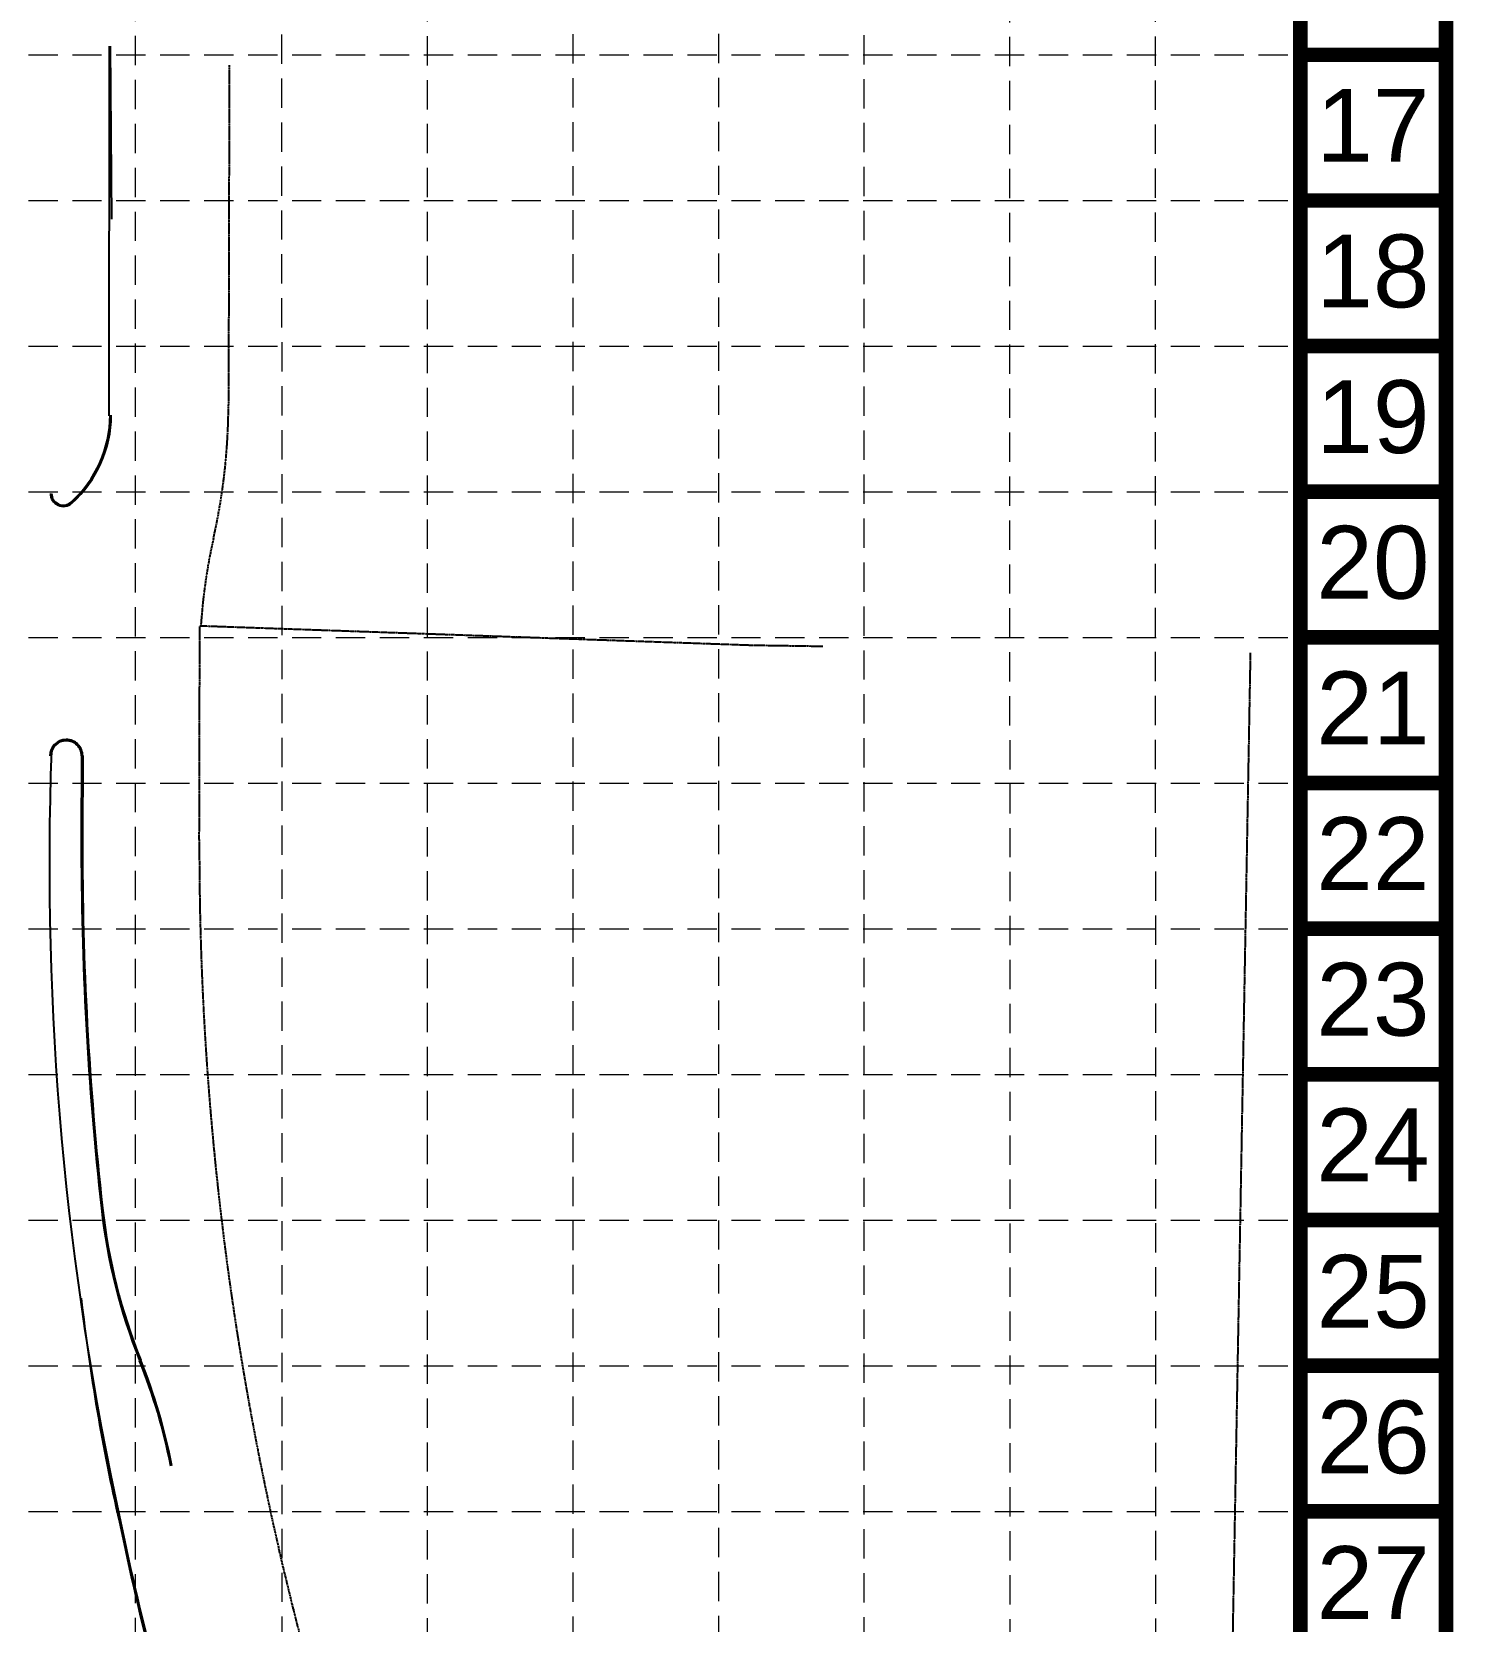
# Model space of a CAD drawing. Header units: inches. Extents: x 2412594 to 2415086, y 7034205 to 7038188.
# Drawn here: x 2414480 to 2415086, y 7036460 to 7037139 of the extents above; entities that cross this region are included whole.
import ezdxf
from ezdxf.enums import TextEntityAlignment as Align

# ---------------------------------------------------------------- set-up
doc = ezdxf.new("R2010")
doc.units = ezdxf.units.IN
doc.header["$MEASUREMENT"] = 0
doc.linetypes.add('HIDDEN', pattern=[0.375, 0.25, -0.125])
doc.linetypes.add('PL', pattern=[1.25, 0.625, -0.125, 0.125, -0.125, 0.125, -0.125])
for name, color, linetype in [('BASE', 7, 'Continuous'), ('GRID', 254, 'HIDDEN'), ('P-PVMT', 3, 'Continuous'), ('PL-OFF', 3, 'PL')]:
    doc.layers.add(name, color=color, linetype=linetype)
doc.styles.get("Standard").update_dxf_attribs({"font": 'ARIAL.TTF'})

msp = doc.modelspace()

# ---------------------------------------------------------------- linework, layer by layer
at = {"layer": 'BASE', "const_width": 6.21}
for points in [[(2415083.35, 7034207.82), (2415083.35, 7038185.2), (2412597.49, 7038185.2), (2412597.49, 7034207.82)], [(2415021.2, 7034269.97), (2415021.2, 7038123.05), (2412659.63, 7038123.05), (2412659.63, 7034269.97)]]:
    msp.add_lwpolyline(points, close=True, dxfattribs=at)
for points in [[(2415083.35, 7037128.71), (2415021.2, 7037128.71)], [(2415083.35, 7037066.56), (2415021.2, 7037066.56)], [(2415083.35, 7037004.42), (2415021.2, 7037004.42)], [(2415083.35, 7036942.27), (2415021.2, 7036942.27)], [(2415083.35, 7036880.12), (2415021.2, 7036880.12)], [(2415083.35, 7036817.98), (2415021.2, 7036817.98)], [(2415083.35, 7036755.83), (2415021.2, 7036755.83)], [(2415083.35, 7036693.68), (2415021.2, 7036693.68)], [(2415083.35, 7036631.54), (2415021.2, 7036631.54)], [(2415083.35, 7036569.39), (2415021.2, 7036569.39)], [(2415083.35, 7036507.24), (2415021.2, 7036507.24)]]:
    msp.add_lwpolyline(points, dxfattribs=at)
at = {"layer": 'GRID', "color": 252, "linetype": 'HIDDEN', "lineweight": 0, "ltscale": 50}
for p, q in [((2414524.21, 7034518.01), (2414524.03, 7038123.05)), ((2414586.93, 7034518.58), (2414586.45, 7038124.45)), ((2414648.74, 7034517.93), (2414648.6, 7038124.45)), ((2414710.94, 7034518.7), (2414710.75, 7038124.45)), ((2414773.2, 7034518.9), (2414772.89, 7038124.45)), ((2414835.23, 7034518.36), (2414835.04, 7038124.45)), ((2414897.51, 7034517.55), (2414897.18, 7038124.45)), ((2414959.7, 7034517.72), (2414959.33, 7038124.45)), ((2412659.63, 7037128.71), (2415021.2, 7037128.71)), ((2412659.63, 7037066.56), (2415021.2, 7037066.56)), ((2412659.63, 7037004.42), (2415021.2, 7037004.42)), ((2412659.63, 7036942.27), (2415021.2, 7036942.27)), ((2412659.63, 7036880.12), (2415021.2, 7036880.12)), ((2412659.63, 7036817.98), (2415021.2, 7036817.98)), ((2412659.63, 7036755.83), (2415021.2, 7036755.83)), ((2412659.63, 7036693.68), (2415021.2, 7036693.68)), ((2412659.63, 7036631.54), (2415021.2, 7036631.54)), ((2412659.63, 7036569.39), (2415021.2, 7036569.39)), ((2412659.63, 7036507.24), (2415021.2, 7036507.24))]:
    msp.add_line(p, q, dxfattribs=at)
at = {"layer": 'P-PVMT', "color": 7, "linetype": 'ByBlock'}
for p, q in [((2414494.52, 7036836.55), (2414494.52, 7036836.55)), ((2414494.52, 7036836.05), (2414494.52, 7036836.05)), ((2414501.03, 7036829.54), (2414500.95, 7036793.98)), ((2414501.53, 7036829.54), (2414501.45, 7036793.98))]:
    msp.add_line(p, q, dxfattribs=at)
at = {"layer": 'P-PVMT', "color": 7}
for points in [[(2414512.81, 7037132.42), (2414512.76, 7036974.66)], [(2414513.31, 7037132.42), (2414513.83, 7037058.62)]]:
    msp.add_lwpolyline(points, dxfattribs=at)
for centre, radius, start, end in [((2414463.2, 7036975.04), 50, 311.90958, 359.91144), ((2414463.2, 7036975.04), 50.5, 311.90958, 359.91144), ((2414493.26, 7036941.55), 5.5, 179.88164, 311.90958), ((2414493.26, 7036941.55), 5, 179.88164, 311.90958), ((2415795.99, 7036783.24), 1308.68, 177.87626, 192.36858), ((2415363.61, 7036696.76), 868.35, 186.51964, 192.90616), ((2415808.74, 7036770.15), 1318.92, 191.69451, 197.39692), ((2415808.74, 7036770.15), 1318.42, 191.69428, 197.39692)]:
    msp.add_arc(centre, radius, start, end, dxfattribs=at)
at = {"layer": 'P-PVMT', "color": 7, "linetype": 'ByBlock'}
for centre, radius, start, end in [((2414494.52, 7036829.55), 7, 90.04603, 179.88161), ((2414494.52, 7036829.55), 6.5, 90.04603, 179.88161), ((2414494.53, 7036829.55), 7, 359.86383, 90.04603), ((2414494.53, 7036829.55), 6.5, 359.86383, 90.04603), ((2415890.44, 7036790.68), 1389.5, 179.86383, 186.36808), ((2415890.44, 7036790.68), 1389, 179.86383, 186.36808), ((2414757.23, 7036664.21), 249.25, 186.36808, 201.82666), ((2414757.23, 7036664.21), 248.75, 186.36808, 201.82666), ((2414294.23, 7036478.77), 249.5, 11.04375, 21.82666), ((2414294.23, 7036478.77), 250, 11.04375, 21.82666)]:
    msp.add_arc(centre, radius, start, end, dxfattribs=at)
at = {"layer": 'PL-OFF', "color": 7}
for p, q in [((2414564.09, 7037124.35), (2414563.75, 7036979.36)), ((2414551.31, 7036793.86), (2414551.52, 7036885.11)), ((2414551.52, 7036885.11), (2414786.88, 7036876.85)), ((2414786.88, 7036876.85), (2414817.37, 7036876.38)), ((2414999.86, 7036873.59), (2414980.65, 7035808.11))]:
    msp.add_line(p, q, dxfattribs=at)
for centre, radius, start, end in [((2414301.25, 7036979.98), 262.5, 347.28578, 359.86383), ((2414788.99, 7036869.94), 237.5, 167.28578, 176.33957), ((2415890.3, 7036790.68), 1339, 179.86383, 197.07328)]:
    msp.add_arc(centre, radius, start, end, dxfattribs=at)

# ---------------------------------------------------------------- texts
at = {"layer": 'BASE'}
for s, p in [('17', (2415052.19, 7037098.63)), ('18', (2415052.19, 7037036.48)), ('19', (2415052.19, 7036974.33)), ('20', (2415052.19, 7036912.19)), ('21', (2415052.19, 7036850.04)), ('22', (2415052.19, 7036787.89)), ('23', (2415052.19, 7036725.75)), ('24', (2415052.19, 7036663.6)), ('25', (2415052.3, 7036601.13)), ('26', (2415052.3, 7036538.98)), ('27', (2415052.3, 7036476.84))]:
    msp.add_text(s, height=31.073, dxfattribs=at).set_placement(p, align=Align.MIDDLE_CENTER)

doc.saveas('drawing.dxf')
